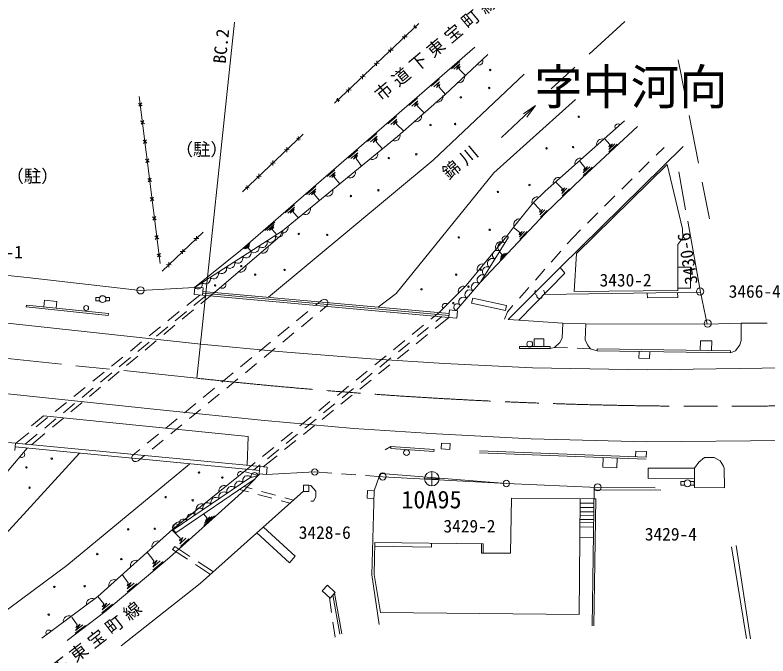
# Model space of a CAD drawing. Units: millimetres, scale not verified. Extents: x 40000 to 680000, y 20000 to 380000.
# Drawn here: x 283109 to 361070, y 243218 to 309574 of the extents above; entities that cross this region are included whole.
import ezdxf
from ezdxf.enums import TextEntityAlignment as Align

# ---------------------------------------------------------------- set-up
doc = ezdxf.new("R2010")
doc.units = ezdxf.units.MM
doc.header["$LTSCALE"] = 1000
doc.linetypes.add('CHAIN', pattern=[18.5, 12, -1.5, 3.5, -1.5])
for name, color, linetype, lineweight in [('M-BGD', 7, 'Continuous', 13), ('M-BMK', 2, 'CHAIN', 13), ('M-BMK-SRVR', 3, 'Continuous', 13), ('M-STR-STR1', 1, 'Continuous', 13)]:
    doc.layers.add(name, color=color, linetype=linetype, lineweight=lineweight)
doc.layers.add('M-BGD-HTXT', color=7, linetype='Continuous')
doc.layers.add('M-BMK-HTXT', color=7, linetype='Continuous')
doc.styles.add('ＭＳ ゴシック', font='')
doc.styles.get('ＭＳ ゴシック').set_extended_font_data('MS Gothic')

msp = doc.modelspace()

# ---------------------------------------------------------------- linework, layer by layer
at = {"layer": 'M-BGD'}
for p, q in [((342551, 305524), (346240, 308899)), ((316193, 300438), (324903, 308710)), ((324354, 308429), (324724, 308298)), ((324595, 308175), (324483, 308552)), ((323200, 307334), (323697, 307323)), ((323441, 307080), (323456, 307577)), ((330703, 306235), (306456, 285211)), ((321750, 305956), (322247, 305946)), ((321991, 305703), (322006, 306200)), ((332072, 305489), (327659, 301352)), ((352535, 301122), (351789, 304947)), ((320300, 304579), (320797, 304569)), ((320541, 304325), (320556, 304823)), ((328288, 304008), (329164, 304768)), ((328555, 303965), (329181, 304507)), ((329181, 304507), (328822, 303921)), ((328822, 303921), (329197, 304247)), ((329197, 304247), (329104, 303982)), ((338627, 301934), (341075, 304174)), ((319090, 302948), (319106, 303445)), ((326414, 294557), (335837, 303456)), ((329104, 303982), (329736, 303299)), ((318849, 303202), (319347, 303192)), ((326208, 302205), (327040, 302926)), ((326473, 302138), (327067, 302653)), ((327067, 302653), (326739, 302071)), ((317399, 301825), (317897, 301814)), ((317640, 301571), (317656, 302068)), ((326739, 302071), (327095, 302380)), ((327095, 302380), (327014, 302112)), ((327014, 302112), (327666, 301358)), ((295972, 301156), (298121, 283850)), ((316614, 300596), (316502, 300973)), ((327659, 301352), (322698, 296983)), ((323887, 300193), (324794, 300979)), ((296270, 300173), (295885, 300432)), ((295923, 300130), (296232, 300475)), ((316373, 300850), (316743, 300719)), ((324179, 300144), (324827, 300706)), ((324827, 300706), (324471, 300096)), ((324471, 300096), (324859, 300433)), ((324859, 300433), (324773, 300157)), ((324773, 300157), (325487, 299439)), ((332688, 293254), (341136, 300826)), ((337014, 300212), (333496, 296881)), ((337014, 300212), (335753, 299362)), ((336096, 298999), (337014, 300212)), ((296502, 298303), (296111, 298611)), ((296155, 298260), (296459, 298654)), ((321707, 298302), (322600, 299077)), ((322005, 298255), (322643, 298808)), ((322643, 298808), (322302, 298207)), ((338010, 291325), (346225, 298614)), ((353876, 294251), (352918, 299159)), ((322302, 298207), (322685, 298539)), ((322685, 298539), (322607, 298267)), ((322607, 298267), (323353, 297559)), ((347549, 298019), (341818, 292723)), ((306663, 291261), (312945, 297248)), ((319616, 296489), (320579, 297324)), ((319905, 296443), (320593, 297039)), ((320593, 297039), (320193, 296396)), ((296749, 296318), (296358, 296626)), ((296401, 296275), (296705, 296669)), ((322698, 296983), (310815, 287222)), ((312254, 296831), (312667, 296741)), ((312495, 296578), (312425, 296994)), ((320193, 296396), (320606, 296754)), ((320606, 296754), (320500, 296465)), ((320500, 296465), (321168, 295726)), ((344702, 296173), (344157, 296780)), ((344594, 295667), (344966, 296255)), ((344966, 296255), (344597, 295914)), ((311003, 295639), (311500, 295630)), ((311244, 295386), (311259, 295883)), ((317631, 294768), (318613, 295619)), ((352277, 295952), (339545, 283445)), ((345451, 296216), (344590, 295420)), ((345209, 296235), (344594, 295667)), ((344597, 295914), (344702, 296173)), ((349493, 295065), (350307, 295871)), ((317893, 294714), (318594, 295321)), ((318594, 295321), (318155, 294659)), ((318155, 294659), (318576, 295024)), ((318576, 295024), (318447, 294724)), ((318447, 294724), (319000, 293945)), ((296995, 294334), (296604, 294641)), ((296648, 294290), (296952, 294684)), ((309347, 280351), (326414, 294557)), ((309555, 294259), (310053, 294250)), ((309797, 294006), (309811, 294503)), ((350626, 294086), (341250, 284889)), ((342095, 293801), (341572, 294486)), ((347715, 293307), (348782, 294362)), ((352215, 287454), (350626, 294086)), ((315430, 292860), (316237, 293559)), ((315671, 292803), (316247, 293302)), ((316247, 293302), (315912, 292745)), ((322558, 280752), (332688, 293254)), ((342865, 293826), (341933, 292961)), ((341952, 293238), (342371, 293884)), ((342618, 293855), (341952, 293238)), ((342371, 293884), (341972, 293514)), ((341972, 293514), (342095, 293801)), ((352545, 289408), (351841, 293348)), ((297242, 292349), (296851, 292657)), ((296894, 292306), (297198, 292700)), ((308107, 292879), (308605, 292870)), ((308349, 292626), (308363, 293123)), ((315912, 292745), (316258, 293045)), ((316258, 293045), (316169, 292790)), ((316169, 292790), (316736, 292086)), ((341818, 292723), (338004, 289018)), ((345938, 291549), (347004, 292604)), ((306941, 291768), (307354, 291678)), ((307183, 291514), (307113, 291931)), ((313277, 290992), (314271, 291855)), ((313540, 290969), (314251, 291585)), ((314251, 291585), (313803, 290946)), ((339745, 291621), (339092, 292286)), ((340004, 291679), (339680, 291364)), ((339680, 291364), (339745, 291621)), ((339717, 291111), (340004, 291679)), ((340257, 291636), (339717, 291111)), ((340511, 291592), (339755, 290858)), ((355006, 288464), (354259, 292288)), ((313803, 290946), (314230, 291315)), ((314230, 291315), (314098, 291033)), ((314098, 291033), (314648, 290371)), ((336752, 290129), (338010, 291325)), ((344161, 289791), (345227, 290846)), ((297488, 290364), (297097, 290672)), ((297141, 290321), (297445, 290715)), ((334750, 287643), (336752, 290129)), ((337472, 289406), (336774, 290150)), ((311076, 289084), (312059, 289936)), ((311340, 289077), (312042, 289685)), ((312042, 289685), (311605, 289069)), ((311605, 289069), (312026, 289434)), ((312026, 289434), (311898, 289166)), ((337719, 289454), (337420, 289149)), ((337420, 289149), (337472, 289406)), ((337466, 288891), (337719, 289454)), ((337964, 289399), (337466, 288891)), ((338208, 289345), (337511, 288633)), ((297735, 288379), (297344, 288687)), ((297388, 288336), (297691, 288730)), ((311898, 289166), (312460, 288573)), ((338004, 289018), (331315, 281933)), ((342383, 288033), (343450, 289088)), ((308978, 287265), (309994, 288146)), ((309220, 287271), (309946, 287900)), ((309946, 287900), (309463, 287276)), ((354098, 280867), (352780, 288235)), ((298353, 283066), (302574, 287107)), ((310815, 287222), (301682, 281379)), ((309463, 287276), (309898, 287654)), ((309898, 287654), (309745, 287385)), ((309745, 287385), (310200, 286828)), ((310815, 287222), (310564, 286688)), ((334023, 286698), (334750, 287643)), ((335363, 287075), (334713, 287595)), ((335619, 287169), (335299, 286830)), ((335299, 286830), (335363, 287075)), ((335871, 287169), (335336, 286604)), ((335336, 286604), (335619, 287169)), ((336122, 287169), (335374, 286378)), ((340858, 286524), (341672, 287330)), ((352261, 286494), (352215, 287454)), ((297981, 286395), (297591, 286702)), ((297634, 286351), (297938, 286745)), ((301636, 286451), (302124, 286434)), ((301878, 286199), (301882, 286686)), ((310564, 286688), (303744, 280857)), ((334023, 286698), (329812, 281560)), ((331315, 281933), (334198, 286562)), ((334198, 286562), (334023, 286698)), ((340291, 285881), (340858, 286524)), ((351749, 285821), (352261, 286494)), ((306791, 285369), (307428, 285921)), ((306936, 285381), (307391, 285775)), ((307391, 285775), (307081, 285393)), ((307081, 285393), (307354, 285630)), ((307354, 285630), (307254, 285467)), ((307254, 285467), (307537, 285125)), ((351750, 281071), (351749, 285821)), ((298208, 284574), (297823, 284832)), ((297860, 284530), (298170, 284875)), ((300215, 285091), (300712, 285082)), ((300457, 284838), (300470, 285335)), ((306456, 285211), (301682, 281379)), ((333537, 284744), (333277, 285083)), ((333999, 284921), (333325, 284207)), ((333856, 284886), (333374, 284376)), ((333374, 284376), (333713, 284852)), ((333713, 284852), (333424, 284546)), ((333424, 284546), (333537, 284744)), ((338637, 284005), (339629, 285131)), ((341250, 284889), (341000, 280943)), ((299045, 283487), (299049, 283975)), ((276657, 283137), (284353, 282413)), ((298803, 283740), (299291, 283722)), ((339545, 283445), (334160, 278043)), ((336984, 282130), (337976, 283255)), ((340051, 282836), (339545, 283445)), ((353053, 283462), (351749, 283462)), ((353054, 281291), (353053, 283462)), ((284353, 282413), (296107, 281069)), ((335275, 277978), (340051, 282836)), ((242482, 281972), (302354, 275495)), ((329812, 281560), (326989, 278758)), ((331315, 281933), (328784, 278977)), ((296107, 281069), (301682, 281379)), ((322558, 280752), (320722, 279324)), ((335330, 280255), (336322, 281380)), ((354098, 280867), (337888, 280637)), ((341000, 280943), (351750, 281071)), ((348587, 280281), (348580, 280789)), ((351729, 280326), (351721, 280833)), ((353054, 281291), (351750, 281291)), ((354786, 277583), (354098, 280867)), ((286155, 280061), (286084, 279365)), ((286155, 280061), (287427, 279931)), ((287427, 279931), (287356, 279235)), ((291873, 280342), (291476, 280342)), ((291476, 280342), (291476, 279992)), ((291476, 279992), (291873, 279992)), ((292876, 280342), (292479, 280342)), ((292479, 279992), (292876, 279992)), ((292876, 279992), (292876, 280342)), ((330499, 280271), (330381, 279734)), ((330499, 280271), (333997, 279505)), ((351729, 280326), (348587, 280281)), ((284290, 279548), (284270, 279349)), ((284270, 279349), (292762, 278483)), ((284290, 279548), (292782, 278682)), ((330381, 279734), (333879, 278968)), ((333997, 279505), (333879, 278968)), ((334101, 278862), (334669, 279505)), ((292782, 278682), (292762, 278483)), ((333793, 278077), (334101, 278862)), ((334160, 278043), (335275, 277978)), ((335275, 277978), (339822, 277669)), ((339758, 276128), (339822, 277669)), ((339822, 277669), (342214, 277594)), ((342214, 277594), (342141, 275934)), ((342214, 277594), (354786, 277583)), ((354786, 277583), (358282, 277664)), ((358282, 277664), (360991, 277683)), ((358288, 275893), (358282, 277664)), ((337877, 276050), (336877, 276050)), ((336877, 276050), (336877, 275250)), ((337877, 276050), (337877, 275250)), ((339534, 275682), (339758, 276128)), ((302354, 275495), (310387, 274734)), ((338505, 275250), (335352, 275250)), ((335352, 275050), (335352, 275250)), ((338505, 275050), (338505, 275250)), ((338954, 275154), (339534, 275682)), ((342141, 275934), (342371, 275431)), ((342371, 275431), (342705, 275032)), ((354070, 275860), (354057, 274860)), ((354070, 275860), (355251, 275844)), ((355251, 275844), (355237, 274844)), ((357707, 274811), (358150, 275415)), ((358150, 275415), (358288, 275893)), ((310387, 274734), (319945, 273966)), ((338505, 275050), (335352, 275050)), ((338954, 275154), (338505, 275050)), ((340330, 275109), (338954, 275154)), ((342705, 275032), (341329, 275077)), ((342705, 275032), (343369, 274804)), ((343369, 274804), (343372, 275004)), ((343369, 274804), (357191, 274618)), ((343372, 275004), (357193, 274818)), ((347718, 274045), (347728, 274745)), ((348818, 274030), (348827, 274730)), ((357193, 274818), (357191, 274618)), ((357191, 274618), (357707, 274811)), ((319945, 273966), (327562, 273494)), ((347718, 274045), (348818, 274030)), ((327562, 273494), (336693, 273063)), ((336693, 273063), (348548, 272845)), ((348548, 272845), (367093, 273119)), ((298151, 268687), (272404, 271400)), ((298151, 268687), (308949, 267599)), ((284823, 267029), (286040, 268086)), ((286040, 268086), (307232, 265927)), ((308949, 267599), (318200, 266754)), ((318200, 266754), (326742, 266214)), ((307232, 265927), (307139, 262973)), ((326742, 266214), (336544, 265706)), ((327279, 265257), (327245, 264658)), ((327279, 265257), (328178, 265205)), ((328178, 265205), (328143, 264606)), ((336544, 265706), (348541, 265400)), ((348541, 265400), (371379, 265592)), ((278234, 257512), (284372, 264728)), ((321431, 264551), (322035, 264909)), ((322021, 264709), (322035, 264909)), ((322021, 264709), (326484, 264382)), ((322035, 264909), (326499, 264581)), ((326484, 264382), (326499, 264581)), ((327245, 264658), (328143, 264606)), ((331203, 264463), (348455, 263790)), ((347377, 264432), (347354, 263833)), ((347377, 264432), (348479, 264389)), ((348479, 264389), (348455, 263790)), ((281772, 255463), (289779, 264199)), ((331195, 264263), (348447, 263590)), ((343972, 262764), (344011, 263763)), ((345419, 262707), (345458, 263707)), ((353925, 263279), (354512, 263768)), ((354512, 263768), (355505, 263768)), ((355505, 263768), (356120, 263404)), ((288477, 252583), (301181, 263084)), ((343972, 262764), (345419, 262707)), ((353476, 262648), (353925, 263279)), ((356120, 263404), (356470, 262859)), ((356470, 262859), (356526, 262664)), ((299445, 256343), (307145, 262566)), ((308446, 262083), (306567, 260102)), ((308276, 261903), (306826, 262309)), ((314145, 262268), (309137, 262011)), ((315903, 262142), (314145, 262268)), ((318397, 261964), (316900, 262071)), ((320813, 261791), (321004, 262103)), ((321004, 262103), (333983, 261074)), ((348678, 262664), (348651, 261588)), ((353476, 262648), (348678, 262664)), ((353448, 260649), (353476, 262648)), ((356526, 262664), (356564, 260616)), ((299493, 256286), (307423, 261661)), ((299755, 255981), (307885, 261491)), ((307423, 261661), (308276, 261903)), ((321152, 261767), (319394, 261892)), ((320299, 260324), (320813, 261791)), ((333983, 261074), (321152, 261767)), ((348651, 261588), (353462, 261629)), ((352440, 261267), (352044, 261267)), ((352044, 261267), (352044, 260917)), ((353444, 261267), (353047, 261267)), ((353444, 260917), (353444, 261267)), ((306356, 260455), (307282, 260204)), ((306793, 260751), (307678, 260511)), ((312969, 260893), (313521, 260893)), ((312969, 260261), (312969, 260893)), ((313521, 260893), (313753, 260882)), ((313521, 260893), (313521, 260261)), ((313753, 260882), (314251, 260293)), ((343438, 260674), (333983, 261074)), ((342854, 246326), (343069, 260690)), ((349972, 260396), (343065, 260421)), ((349401, 260618), (343438, 260674)), ((352044, 260917), (352440, 260917)), ((353047, 260917), (353444, 260917)), ((356564, 260616), (353448, 260649)), ((306567, 260102), (299107, 253408)), ((302275, 250719), (312969, 260274)), ((308247, 259942), (309695, 259550)), ((308643, 260249), (310091, 259857)), ((313521, 260261), (312969, 260261)), ((314251, 259678), (313999, 259249)), ((314251, 260293), (314251, 259678)), ((319578, 259543), (319600, 260343)), ((319600, 260343), (320299, 260324)), ((320061, 251613), (320299, 260324)), ((310660, 259288), (311586, 259038)), ((311056, 259595), (311942, 259356)), ((313999, 259249), (313739, 259256)), ((319578, 259543), (320277, 259524)), ((334499, 259561), (334408, 253845)), ((343051, 259484), (334499, 259561)), ((341506, 247499), (341613, 259497)), ((343044, 259034), (341609, 259047)), ((343251, 259481), (343051, 259484)), ((343054, 246323), (343251, 259481)), ((343031, 258135), (341601, 258147)), ((343038, 258584), (341605, 258597)), ((302996, 257470), (302609, 257915)), ((303752, 257710), (302666, 256736)), ((303517, 257664), (302741, 256968)), ((302741, 256968), (303282, 257617)), ((303282, 257617), (302816, 257200)), ((302816, 257200), (302996, 257470)), ((343019, 257348), (341594, 257361)), ((343025, 257736), (341597, 257748)), ((308822, 256568), (312125, 253537)), ((343007, 256558), (341587, 256571)), ((343014, 257012), (341591, 257025)), ((291674, 249384), (299445, 256343)), ((300194, 255415), (299356, 256263)), ((299445, 256343), (299755, 255981)), ((308147, 255965), (311517, 252873)), ((300499, 255465), (300125, 255129)), ((300125, 255129), (300194, 255415)), ((300178, 254840), (300499, 255465)), ((300801, 255399), (300178, 254840)), ((301102, 255333), (300231, 254550)), ((320364, 254966), (320302, 251655)), ((331591, 254824), (320364, 254966)), ((342991, 255464), (341577, 255477)), ((299641, 254564), (299422, 254230)), ((299422, 254230), (300959, 253221)), ((299641, 254564), (301223, 253526)), ((326217, 254475), (320357, 254585)), ((326217, 254475), (326223, 254892)), ((331415, 253860), (331424, 254827)), ((331583, 253859), (331591, 254824)), ((357305, 254499), (358854, 245022)), ((359256, 245005), (357765, 254663)), ((299107, 253408), (292412, 247783)), ((297488, 253075), (296781, 253957)), ((312125, 253537), (311517, 252873)), ((334408, 253845), (331415, 253860)), ((297823, 253132), (297367, 252749)), ((297367, 252749), (297488, 253075)), ((297376, 252420), (297823, 253132)), ((298136, 253059), (297376, 252420)), ((298449, 252985), (297385, 252091)), ((301795, 252672), (303333, 251664)), ((302059, 252978), (303642, 251940)), ((279107, 245660), (288477, 252583)), ((294829, 250784), (294188, 251635)), ((320813, 246462), (320061, 251613)), ((320302, 251655), (320965, 247702)), ((294081, 244264), (302275, 250719)), ((295139, 250835), (294711, 250475)), ((294711, 250475), (294829, 250784)), ((294713, 250162), (295139, 250835)), ((295426, 250761), (294713, 250162)), ((295713, 250687), (294715, 249848)), ((315452, 250543), (314913, 249952)), ((315452, 250543), (316264, 249802)), ((314913, 249952), (315725, 249211)), ((316264, 249802), (315725, 249211)), ((316753, 245471), (316026, 249540)), ((316950, 245506), (316195, 249726)), ((285884, 245074), (291674, 249384)), ((292286, 248605), (291671, 249382)), ((315882, 247710), (315660, 249270)), ((293201, 248585), (292106, 247692)), ((292124, 247995), (292612, 248679)), ((292907, 248632), (292124, 247995)), ((292612, 248679), (292143, 248297)), ((292143, 248297), (292286, 248605)), ((292412, 247783), (288513, 244816)), ((289537, 246442), (288975, 247220)), ((320965, 247702), (341506, 247499)), ((290412, 246387), (289331, 245564)), ((289360, 245857), (289852, 246501)), ((290132, 246444), (289360, 245857)), ((289852, 246501), (289389, 246149)), ((289389, 246149), (289537, 246442)), ((316244, 245160), (316023, 246720))]:
    msp.add_line(p, q, dxfattribs=at)
for centre, radius in [((332309, 303886), 75), ((332211, 302022), 75), ((329268, 301041), 75), ((341482, 299047), 75), ((326128, 298196), 75), ((328679, 298294), 75), ((338146, 295776), 75), ((340893, 295907), 75), ((321812, 294763), 75), ((324657, 295155), 75), ((336380, 291983), 75), ((317887, 290838), 75), ((320732, 291427), 75), ((333110, 291263), 75), ((312492, 286914), 75), ((332260, 287339), 75), ((315435, 286816), 75), ((329055, 286554), 75), ((306525, 283583), 75), ((311020, 283186), 75), ((331335, 283202), 75), ((307979, 282695), 75), ((328794, 282695), 75), ((296107, 281069), 375), ((303821, 281577), 75), ((330056, 281458), 75), ((325196, 281191), 75), ((354041, 280951), 375), ((292176, 280167), 350), ((290472, 279244), 253), ((328486, 279743), 75), ((354832, 277633), 375), ((336400, 275512), 300), ((323644, 264272), 300), ((286902, 263646), 75), ((284286, 262731), 75), ((302158, 262208), 75), ((314145, 262268), 325), ((321176, 261797), 363), ((304578, 261684), 75), ((333983, 261074), 332), ((352744, 261092), 350), ((284613, 260638), 75), ((343438, 260674), 359), ((298691, 259657), 75), ((301504, 259330), 75), ((294832, 256321), 75), ((297579, 256387), 75), ((291628, 253770), 75), ((294113, 253247), 75), ((287180, 250369), 75), ((290319, 250435), 75), ((286591, 247492), 75)]:
    msp.add_circle(centre, radius, dxfattribs=at)
for centre, radius, start, end in [((331157, 304787), 395, 236.12341, 28.32177), ((329079, 303133), 567, 250.29508, 14.1501), ((326857, 301117), 567, 250.29508, 14.1501), ((324636, 299101), 567, 250.29508, 14.1501), ((345536, 297989), 310, 43.50154, 219.65838), ((322423, 297088), 558, 246.74731, 14.07408), ((343888, 296184), 567, 69.65245, 193.50747), ((320101, 295195), 567, 247.47154, 11.32657), ((341644, 294193), 567, 69.65245, 193.50747), ((317783, 293291), 567, 247.47154, 11.32657), ((339400, 292202), 567, 69.65245, 193.50747), ((315465, 291387), 567, 247.47154, 11.32657), ((337180, 290204), 550, 69.51099, 199.87709), ((313147, 289482), 567, 247.47154, 11.32657), ((335316, 287895), 567, 79.5762, 203.43123), ((310747, 287623), 641, 266.04525, 5.98288), ((310392, 287029), 465, 220.64842, 24.57323), ((308715, 286012), 512, 225.29121, 19.93044), ((309557, 286551), 512, 225.29121, 19.93044), ((333431, 285555), 567, 78.7351, 202.59013), ((333904, 286349), 363, 35.91841, 260.24992), ((307873, 285473), 512, 225.29121, 19.93044), ((308738, 285478), 567, 248.60541, 12.46043), ((333578, 285567), 500, 58.08417, 238.08417), ((306188, 284395), 512, 225.29121, 19.93044), ((307030, 284934), 512, 225.29121, 19.93044), ((333050, 284718), 500, 58.08417, 238.08417), ((305346, 283856), 512, 225.29121, 19.93044), ((331530, 283235), 567, 78.7351, 202.59013), ((332521, 283869), 500, 58.08417, 238.08417), ((304503, 283317), 512, 225.29121, 19.93044), ((306458, 283529), 567, 248.60541, 12.46043), ((331992, 283020), 500, 58.08417, 238.08417), ((302819, 282240), 512, 225.29121, 19.93044), ((303661, 282778), 512, 225.29121, 19.93044), ((331463, 282173), 499, 57.93673, 234.44416), ((302035, 281682), 465, 220.64842, 24.57323), ((304556, 281676), 395, 234.43374, 26.6321), ((329563, 280937), 567, 72.86044, 196.71547), ((330848, 281387), 500, 49.42592, 229.42592), ((330197, 280627), 500, 49.42592, 229.42592), ((337224, 280847), 300, 131.41945, 251.14243), ((337624, 280847), 300, 288.85757, 48.58055), ((329547, 279868), 500, 49.42592, 229.42592), ((337424, 280522), 300, 172.14016, 7.85984), ((327657, 279406), 310, 46.70954, 222.86637), ((328899, 279321), 363, 27.26016, 251.59167), ((283818, 264060), 290, 227.57339, 51.65479), ((306452, 262011), 296, 38.14672, 219.74779), ((307914, 261834), 368, 10.80033, 200.81853), ((306371, 260813), 512, 46.80988, 201.44911), ((307180, 261388), 501, 38.91217, 203.79596), ((304765, 260300), 567, 67.01974, 190.87477), ((305543, 260252), 512, 46.80988, 201.44911), ((303888, 259129), 512, 46.80988, 201.44911), ((304716, 259690), 512, 46.80988, 201.44911), ((302432, 258414), 567, 67.01974, 190.87477), ((303060, 258568), 512, 46.80988, 201.44911), ((302232, 258007), 512, 46.80988, 201.44911), ((300577, 256885), 512, 46.80988, 201.44911), ((301405, 257446), 512, 46.80988, 201.44911), ((299778, 256519), 368, 29.12039, 219.13859), ((300099, 256528), 567, 67.01974, 190.87477), ((297854, 254560), 567, 69.91618, 193.7712), ((295619, 252559), 567, 69.91618, 193.7712), ((293384, 250557), 567, 69.91618, 193.7712), ((291076, 248607), 567, 64.73731, 188.59233), ((288670, 246815), 567, 64.73731, 188.59233), ((286593, 245607), 296, 35.86429, 217.46536)]:
    msp.add_arc(centre, radius, start, end, dxfattribs=at)
at = {"layer": 'M-BMK'}
msp.add_line((275984, 274659), (301949, 271973), dxfattribs=at)
msp.add_arc((355461, 762987), 493922, 263.78033, 272.20951, dxfattribs=at)
at = {"layer": 'M-BMK-SRVR'}
for p, q in [((301949, 271973), (305838, 308843)), ((326267, 262314), (326267, 260814)), ((325517, 261564), (327017, 261564))]:
    msp.add_line(p, q, dxfattribs=at)
msp.add_circle((326267, 261564), 750, dxfattribs=at)
at = {"layer": 'M-STR-STR1'}
for p, q in [((301671, 280641), (301741, 281417)), ((301741, 281417), (302574, 281341)), ((302343, 279691), (303744, 280857)), ((302574, 281341), (302504, 280566)), ((302522, 280766), (328046, 278462)), ((302540, 280965), (328064, 278661)), ((300892, 279490), (302256, 280588)), ((301634, 279505), (302885, 280532)), ((302504, 280566), (301671, 280641)), ((302504, 280567), (328028, 278263)), ((314183, 279510), (314859, 280065)), ((314690, 278892), (315366, 279447)), ((298944, 277923), (300112, 278864)), ((299702, 277919), (300861, 278870)), ((300422, 278091), (301575, 279051)), ((312250, 277924), (313410, 278876)), ((326171, 278090), (326989, 278758)), ((326681, 277861), (327306, 278371)), ((328028, 278263), (328098, 279039)), ((328098, 279039), (328930, 278964)), ((328930, 278964), (328860, 278188)), ((312758, 277305), (313917, 278257)), ((326597, 277112), (328028, 278263)), ((328860, 278188), (328028, 278263)), ((296996, 276357), (298164, 277297)), ((297770, 276332), (298929, 277284)), ((298501, 276491), (299653, 277451)), ((310318, 276337), (311478, 277289)), ((324234, 276510), (325396, 277458)), ((324744, 276281), (325906, 277229)), ((310826, 275719), (311985, 276671)), ((324649, 275545), (325818, 276485)), ((295047, 274790), (296216, 275730)), ((295838, 274746), (296997, 275698)), ((296580, 274892), (297732, 275852)), ((308386, 274751), (309545, 275703)), ((322297, 274929), (323459, 275878)), ((322807, 274700), (323969, 275648)), ((308894, 274132), (310053, 275084)), ((322701, 273978), (323870, 274919)), ((293099, 273223), (294268, 274163)), ((293906, 273159), (295065, 274111)), ((294658, 273292), (295811, 274252)), ((306454, 273164), (307613, 274116)), ((320360, 273349), (321522, 274297)), ((320870, 273120), (322032, 274068)), ((306962, 272546), (308121, 273498)), ((320753, 272412), (321922, 273352)), ((291151, 271656), (292320, 272596)), ((291973, 271573), (293133, 272525)), ((292737, 271692), (293890, 272652)), ((304522, 271578), (305681, 272530)), ((318423, 271768), (319585, 272717)), ((318933, 271539), (320095, 272487)), ((305030, 270959), (306189, 271911)), ((318805, 270845), (319974, 271785)), ((289203, 270089), (290372, 271029)), ((290041, 269986), (291201, 270938)), ((290816, 270093), (291969, 271053)), ((302590, 269991), (303749, 270943)), ((316486, 270188), (317648, 271136)), ((316996, 269959), (318158, 270907)), ((303098, 269373), (304257, 270325)), ((316857, 269278), (318026, 270218)), ((287255, 268522), (288424, 269462)), ((288109, 268400), (289268, 269352)), ((288895, 268493), (290047, 269453)), ((300658, 268405), (301817, 269356)), ((314549, 268607), (315711, 269556)), ((315059, 268378), (316221, 269326)), ((301166, 267786), (302325, 268738)), ((314909, 267711), (316078, 268651)), ((285307, 266955), (286476, 267895)), ((286177, 266813), (287336, 267765)), ((286973, 266894), (288126, 267853)), ((298726, 266818), (299885, 267770)), ((312612, 267027), (313774, 267975)), ((313122, 266798), (314284, 267746)), ((299234, 266200), (300393, 267152)), ((312961, 266144), (314130, 267084)), ((283163, 265231), (284528, 266329)), ((284153, 265151), (285404, 266179)), ((284804, 265088), (286205, 266254)), ((296794, 265232), (297953, 266183)), ((310675, 265447), (311837, 266395)), ((311185, 265217), (312347, 266166)), ((309214, 262757), (282418, 265321)), ((283165, 265248), (283092, 264502)), ((297301, 264613), (298461, 265565)), ((311013, 264577), (312182, 265517)), ((308426, 262431), (283126, 264852)), ((295345, 264042), (296021, 264597)), ((308738, 263866), (309900, 264814)), ((309248, 263637), (310410, 264585)), ((295853, 263424), (296529, 263979)), ((308803, 262800), (310234, 263951)), ((307145, 262566), (307963, 263234)), ((307848, 262495), (308473, 263005)), ((308468, 262835), (308391, 262089)), ((309214, 262757), (309137, 262011)), ((308391, 262089), (309137, 262011))]:
    msp.add_line(p, q, dxfattribs=at)
for centre, start, end in [((315112, 279756), 309.39095, 129.39095), ((295599, 263733), 126.25191, 309.39095)]:
    msp.add_arc(centre, 400, start, end, dxfattribs=at)

# ---------------------------------------------------------------- texts
at = {"layer": 'M-BGD', "style": 'ＭＳ ゴシック'}
for s, p in [('（駐）', (299737, 295669)), ('（駐）', (282214, 292903)), ('3437-1', (278539, 285035)), ('3430-2', (343637, 282131)), ('3466-4', (357006, 280966)), ('3429-2', (327469, 256660)), ('3428-6', (312485, 255996)), ('3429-4', (348324, 255827))]:
    msp.add_text(s, height=1320, dxfattribs=at).set_placement(p, align=Align.MIDDLE_LEFT)
msp.add_text('3430-6', height=1320, rotation=98.997, dxfattribs=at).set_placement((353157, 281705), align=Align.MIDDLE_LEFT)
at = {"layer": 'M-BGD-HTXT', "char_height": 1320, "attachment_point": 4, "style": 'ＭＳ ゴシック'}
for s, insert, rotation in [('\\T1.3;市道下東宝町線', (320643, 301049), 39.806), ('\\T1.3;錦川', (327641, 292926), 39.806), ('\\T1.3;市道下東宝町線', (283477, 238670), 37.756)]:
    msp.add_mtext(s, dxfattribs=dict(at, insert=insert, rotation=rotation))
at = {"layer": 'M-BMK-HTXT', "style": 'ＭＳ ゴシック'}
msp.add_text('字中河向', height=3666, dxfattribs=at).set_placement((346868, 302135), align=Align.MIDDLE_CENTER)
at = {"layer": 'M-BMK-SRVR', "style": 'ＭＳ ゴシック'}
msp.add_text('BC.2', height=1320, rotation=83.978, dxfattribs=at).set_placement((304259, 304569), align=Align.MIDDLE_LEFT)
msp.add_text('10A95', height=1833, dxfattribs=at).set_placement((323108, 257946), align=Align.BOTTOM_LEFT)

doc.saveas('drawing.dxf')
